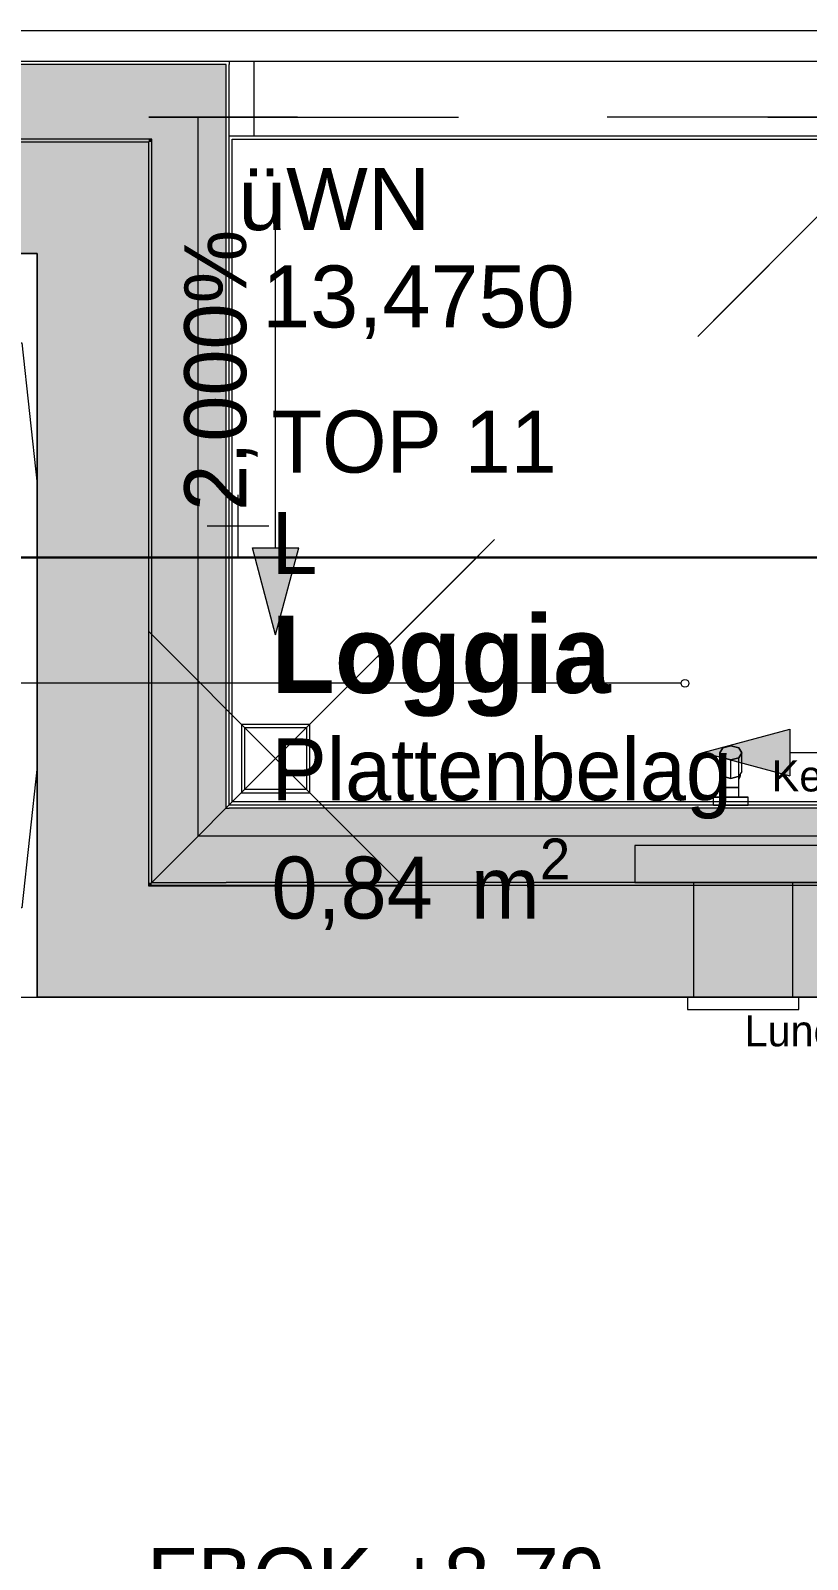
# Model space of a CAD drawing. Header units: metres. Extents: x -4 to 206, y -18 to 45.
# Drawn here: x 12.769 to 14.024, y -1.618 to 0.85 of the extents above; entities that cross this region are included whole.
import ezdxf

# ---------------------------------------------------------------- set-up
doc = ezdxf.new("R2010")
doc.units = ezdxf.units.M
doc.header["$MEASUREMENT"] = 0
doc.set_wipeout_variables(frame=1)
for name, pattern in [('Achse', [0.004, 0.002, -0.001, 0, -0.001]), ('Punkt 1_1', [0.075, 0.025, -0.05]), ('UNSICHTBAR', [0.4, 0, -0.4]), ('Untersicht', [0.001, 0.0005, -0.0005]), ('Wipeout_Contour', [1, 0, -1])]:
    doc.linetypes.add(name, pattern=pattern)
for name, color, linetype in [('3._3.Stock PP STG1_1_000 Achsraster', 7, 'Continuous'), ('3._3.Stock PP STG1_1_110 Wand Aussen', 7, 'Continuous'), ('3._3.Stock PP STG1_1_140 Geländer transparent', 7, 'Continuous'), ('3._3.Stock PP STG1_1_165 Fassadengestaltung Bänder', 7, 'Continuous'), ('3._3.Stock PP STG1_1_210 Decke', 7, 'Continuous'), ('3._3.Stock PP STG1_1_220 Bodenaufbau', 7, 'Continuous'), ('3._3.Stock PP STG1_1_221 Bodenaufbau - Abdichtung', 7, 'Continuous'), ('3._3.Stock PP STG1_1_221 Bodenaufbau - Terrassenbelag', 7, 'Continuous'), ('3._3.Stock PP STG1_1_510 Möblierung', 7, 'Continuous'), ('3._3.Stock PP STG1_1_520 Fixeinbauten', 7, 'Continuous'), ('3._3.Stock PP STG1_1_611 Entwässerung', 7, 'Continuous'), ('3._3.Stock PP STG1_1_810 Raum', 7, 'Continuous'), ('3._3.Stock PP STG1_1_815 Raumbegrenzung', 7, 'Continuous'), ('3._3.Stock PP STG1_1_910 Allgemein Lageplan Höhen', 7, 'Continuous'), ('3._3.Stock PP STG1_1_915 Allgemein Beschriftung.x', 7, 'Continuous'), ('3._3.Stock PP STG1_1_945 Einreichplan Beschriftung', 7, 'Continuous'), ('3._3.Stock PP STG1_1_950 Polierplan Bemaßung', 7, 'Continuous'), ('3._3.Stock PP STG1_1_Neubau_840 Baulinien', 7, 'Continuous')]:
    doc.layers.add(name, color=color, linetype=linetype)
doc.styles.add('ERSTELLTER_STIL_1', font='arial.ttf')
doc.styles.add('ERSTELLTER_STIL_2', font='')
doc.styles.add('ERSTELLTER_STIL_6', font='')
doc.styles.get('ERSTELLTER_STIL_2').set_extended_font_data('Eurostile')
doc.styles.get('ERSTELLTER_STIL_6').set_extended_font_data('Eurostile', bold=True)
doc.linetypes.add('Grenze Grundstück', pattern='A,0,[1,415_260415_PP_VA_1_6 3 St1.Shx,S=0.00031746,R=0,X=0,Y=0],-0.04,0', length=0.04)

msp = doc.modelspace()

# ---------------------------------------------------------------- hatches: boundary and pattern name
at = {"layer": '3._3.Stock PP STG1_1_110 Wand Aussen', "linetype": 'Continuous', "lineweight": 13, "true_color": 0xff6400}
for points in [[(12.165, 0.795), (12.165, 0.675), (12.965, 0.675), (12.965, 0.795)], [(12.965, 0.675), (13.085, 0.675), (13.085, 0.795)], [(12.965, 0.675), (13.085, 0.795), (12.965, 0.795)], [(12.965, 0.675), (12.965, -0.405), (13.085, -0.405), (13.085, 0.675)], [(13.085, -0.405), (12.965, -0.525), (13.085, -0.525)], [(13.085, -0.405), (12.965, -0.405), (12.965, -0.525)], [(13.085, -0.525), (14.17, -0.525), (14.17, -0.405), (13.085, -0.405)]]:
    msp.add_hatch(color=30, dxfattribs=at).paths.add_polyline_path(points)
at = {"layer": '3._3.Stock PP STG1_1_110 Wand Aussen', "linetype": 'Continuous', "lineweight": 0, "true_color": 0x373737}
for points in [[(12.165, 0.67), (12.96, 0.67), (12.96, 0.675), (12.165, 0.675)], [(12.96, 0.67), (12.965, 0.67), (12.965, 0.675)], [(12.96, 0.67), (12.965, 0.675), (12.96, 0.675)], [(12.96, 0.67), (12.96, -0.525), (12.965, -0.525), (12.965, 0.67)], [(12.965, -0.525), (12.96, -0.53), (12.965, -0.53)], [(12.965, -0.525), (12.96, -0.525), (12.96, -0.53)], [(12.965, -0.525), (12.965, -0.53), (14.17, -0.53), (14.17, -0.525)]]:
    msp.add_hatch(color=250, dxfattribs=at).paths.add_polyline_path(points)
at = {"layer": '3._3.Stock PP STG1_1_110 Wand Aussen', "linetype": 'Continuous', "lineweight": 13, "true_color": 0x3f7f02}
for points in [[(12.235, 0.58), (12.235, 0.49), (12.78, 0.49), (12.78, 0.67), (12.235, 0.67)], [(12.78, 0.49), (12.96, 0.49), (12.96, 0.67)], [(12.78, 0.49), (12.96, 0.67), (12.78, 0.67)], [(12.78, 0.49), (12.78, -0.53), (12.96, -0.53), (12.96, 0.49)], [(12.96, -0.53), (12.78, -0.71), (12.96, -0.71)], [(12.96, -0.53), (12.78, -0.53), (12.78, -0.71)], [(12.96, -0.53), (12.96, -0.71), (14.1, -0.71), (14.1, -0.62), (14.1, -0.53)]]:
    msp.add_hatch(color=76, dxfattribs=at).paths.add_polyline_path(points)
at = {"layer": '3._3.Stock PP STG1_1_950 Polierplan Bemaßung', "linetype": 'Continuous', "lineweight": 13, "true_color": 0x6c6cff}
for points in [[(13.165, -0.125), (13.2025, 0.015), (13.1275, 0.015)], [(13.8552, -0.3152), (13.9951, -0.3527), (13.9951, -0.2777)]]:
    msp.add_hatch(color=171, dxfattribs=at).paths.add_polyline_path(points)

# ---------------------------------------------------------------- linework, layer by layer
at = {"layer": '3._3.Stock PP STG1_1_000 Achsraster', "color": 5, "linetype": 'Achse', "lineweight": 0, "ltscale": 1000}
msp.add_line((-1.5, 0), (21, 0), dxfattribs=at)
at = {"layer": '3._3.Stock PP STG1_1_110 Wand Aussen', "color": 7, "linetype": 'Continuous', "lineweight": 13, "ltscale": 1000}
for p, q in [((12.965, 0.795), (12.165, 0.795)), ((13.085, 0.795), (12.965, 0.795)), ((13.085, 0.675), (13.085, 0.795)), ((13.085, 0.675), (13.085, 0.795)), ((12.96, 0.675), (12.165, 0.675)), ((12.965, 0.675), (12.96, 0.675)), ((12.965, 0.67), (12.965, 0.675)), ((12.965, 0.67), (12.965, 0.675)), ((12.965, -0.525), (12.965, 0.67)), ((13.085, -0.405), (13.085, 0.675)), ((13.085, -0.405), (13.09, -0.405)), ((13.085, -0.405), (13.09, -0.405)), ((14.17, -0.405), (13.09, -0.405)), ((12.965, -0.525), (13.085, -0.525)), ((12.965, -0.525), (13.085, -0.525)), ((14.17, -0.525), (13.085, -0.525))]:
    msp.add_line(p, q, dxfattribs=at)
at = {"layer": '3._3.Stock PP STG1_1_110 Wand Aussen', "color": 7, "linetype": 'Continuous', "lineweight": 18, "ltscale": 1000}
for p, q in [((12.78, 0.67), (12.235, 0.67)), ((12.96, 0.67), (12.78, 0.67)), ((12.96, 0.49), (12.96, 0.67)), ((12.96, 0.49), (12.96, 0.67)), ((12.96, -0.53), (12.96, 0.49)), ((12.96, -0.53), (12.965, -0.53)), ((12.96, -0.53), (12.965, -0.53)), ((14.1, -0.53), (12.965, -0.53))]:
    msp.add_line(p, q, dxfattribs=at)
at = {"layer": '3._3.Stock PP STG1_1_110 Wand Aussen', "color": 7, "linetype": 'Continuous', "lineweight": 13, "ltscale": 1000, "flags": 128}
for points in [[(13.09, 0.8), (12.165, 0.8)], [(13.09, 0.8), (13.09, 0.795)], [(13.09, -0.4), (13.09, 0.795)], [(14.17, -0.4), (13.09, -0.4)]]:
    msp.add_lwpolyline(points, dxfattribs=at)
at = {"layer": '3._3.Stock PP STG1_1_110 Wand Aussen', "color": 7, "linetype": 'Continuous', "lineweight": 18, "ltscale": 1000, "flags": 128}
for points in [[(12.235, 0.49), (12.78, 0.49)], [(12.78, 0.49), (12.78, -0.71)], [(12.78, -0.71), (12.96, -0.71)], [(12.96, -0.71), (14.1, -0.71)]]:
    msp.add_lwpolyline(points, dxfattribs=at)
at = {"layer": '3._3.Stock PP STG1_1_165 Fassadengestaltung Bänder', "color": 7, "linetype": 'Continuous', "lineweight": 13, "ltscale": 1000, "flags": 128}
msp.add_lwpolyline([(0, 0.0021), (0, 0.0648), (3.705, 0.85), (5.89, 0.85), (13.09, 0.85), (15.2147, 0.85), (18.985, 0.051), (18.985, 0), (18.935, 0), (18.935, 0.0074), (15.21, 0.8), (3.7103, 0.8)], close=True, dxfattribs=at)
at = {"layer": '3._3.Stock PP STG1_1_210 Decke', "color": 7, "linetype": 'Continuous', "lineweight": 13, "ltscale": 1000, "true_color": 0xf4f4f4, "flags": 128}
for points in [[(15.2005, 0.71), (15.89, 0.5633), (15.89, -0.05), (15.245, -0.05), (15.245, -0.45), (13.04, -0.45), (13.04, 0.71)], [(3.625, -0.13), (0.1305, -0.13), (0.1845, -14.87), (5.505, -14.87), (5.505, -15.84), (13.475, -15.84), (13.475, -14.87), (18.8055, -14.87), (18.8546, -0.13), (15.325, -0.13), (15.325, -0.53), (12.96, -0.53), (12.96, 0.67), (6.02, 0.67), (6.02, -0.53), (3.625, -0.53)], [(3.625, -0.13), (0.1305, -0.13), (0.1845, -14.87), (5.505, -14.87), (5.505, -15.84), (13.475, -15.84), (13.475, -14.87), (18.8055, -14.87), (18.8546, -0.13), (15.325, -0.13), (15.325, -0.53), (12.96, -0.53), (12.96, 0.67), (6.02, 0.67), (6.02, -0.53), (3.625, -0.53)], [(3.625, -0.13), (0.1305, -0.13), (0.1845, -14.87), (5.505, -14.87), (5.505, -15.84), (13.475, -15.84), (13.475, -14.87), (18.8055, -14.87), (18.8546, -0.13), (15.325, -0.13), (15.325, -0.53), (12.96, -0.53), (12.96, 0.67), (6.02, 0.67), (6.02, -0.53), (3.625, -0.53)]]:
    msp.add_lwpolyline(points, close=True, dxfattribs=at)
at = {"layer": '3._3.Stock PP STG1_1_220 Bodenaufbau', "color": 7, "linetype": 'Continuous', "lineweight": 13, "ltscale": 1000, "true_color": 0xf4f4f4, "flags": 128}
for points in [[(15.1974, 0.68), (15.86, 0.539), (15.86, 0), (15.195, 0), (15.195, -0.4), (13.09, -0.4), (13.09, 0.68)], [(3.445, -0.31), (0.3111, -0.31), (0.3639, -14.69), (5.685, -14.69), (5.685, -15.66), (13.295, -15.66), (13.295, -14.69), (18.6261, -14.69), (18.674, -0.31), (15.505, -0.31), (15.505, -0.71), (12.78, -0.71), (12.78, 0.49), (6.2, 0.49), (6.2, -0.71), (3.445, -0.71)]]:
    msp.add_lwpolyline(points, close=True, dxfattribs=at)
at = {"layer": '3._3.Stock PP STG1_1_221 Bodenaufbau - Abdichtung', "color": 171, "linetype": 'Untersicht', "lineweight": 13, "ltscale": 1000, "true_color": 0x6c6cff, "flags": 128}
for points in [[(12.96, -0.12), (12.96, 0.71)], [(12.9598, -0.1198), (12.9598, -0.5302)], [(13.165, -0.325), (12.96, -0.12)], [(12.96, -0.12), (13.165, -0.325)], [(12.96, -0.53), (12.96, -0.12)], [(12.96, -0.53), (13.165, -0.325)], [(13.165, -0.325), (12.96, -0.53)], [(13.37, -0.53), (13.165, -0.325)], [(13.165, -0.325), (13.37, -0.53)], [(12.9598, -0.5302), (13.3702, -0.5302)], [(13.37, -0.53), (12.96, -0.53)], [(15.89, -0.53), (13.37, -0.53)]]:
    msp.add_lwpolyline(points, dxfattribs=at)
at = {"layer": '3._3.Stock PP STG1_1_221 Bodenaufbau - Terrassenbelag', "color": 7, "linetype": 'Continuous', "lineweight": 18, "ltscale": 1000, "flags": 128}
for points in [[(13.095, -0.395), (13.095, 0.675)], [(14.175, -0.395), (13.095, -0.395)]]:
    msp.add_lwpolyline(points, dxfattribs=at)
at = {"layer": '3._3.Stock PP STG1_1_510 Möblierung', "color": 8, "linetype": 'Continuous', "lineweight": 13, "ltscale": 1000, "true_color": 0x7e7f7f, "flags": 128}
for points in [[(12.38, 0.49), (12.38, -0.71), (12.78, -0.71), (12.78, 0.49)], [(12.73, -0.5658), (12.73, 0.3458), (12.755, 0.3458), (12.78, 0.1179), (12.78, -0.3379), (12.755, -0.5658)]]:
    msp.add_lwpolyline(points, close=True, dxfattribs=at)
at = {"layer": '3._3.Stock PP STG1_1_520 Fixeinbauten', "color": 7, "linetype": 'Continuous', "lineweight": 13, "ltscale": 1000}
for p, q in [((13.8873, -0.3077), (13.882, -0.3158)), ((13.882, -0.3456), (13.882, -0.3158)), ((13.882, -0.3158), (13.8873, -0.3239)), ((13.9, -0.3044), (13.8873, -0.3077)), ((13.9127, -0.3077), (13.9, -0.3044)), ((13.918, -0.3158), (13.9127, -0.3077)), ((13.9127, -0.3239), (13.918, -0.3158)), ((13.918, -0.3456), (13.918, -0.3158)), ((13.8873, -0.3536), (13.8873, -0.3239)), ((13.8873, -0.3239), (13.9, -0.3272)), ((13.9, -0.3272), (13.9127, -0.3239)), ((13.9, -0.357), (13.9, -0.3272)), ((13.9127, -0.3536), (13.9127, -0.3239)), ((13.882, -0.3456), (13.887, -0.3532)), ((13.885, -0.3521), (13.885, -0.3502)), ((13.8855, -0.3547), (13.885, -0.3521)), ((13.8864, -0.3572), (13.8855, -0.3547)), ((13.887, -0.3583), (13.8864, -0.3572)), ((13.887, -0.3532), (13.887, -0.3539)), ((13.887, -0.3532), (13.8873, -0.3536)), ((13.887, -0.3714), (13.887, -0.3539)), ((13.8884, -0.3539), (13.887, -0.3539)), ((13.8873, -0.3536), (13.8884, -0.3539)), ((13.8884, -0.3539), (13.9, -0.357)), ((13.9, -0.357), (13.9116, -0.3539)), ((13.9116, -0.3539), (13.9127, -0.3536)), ((13.9116, -0.3539), (13.913, -0.3539)), ((13.918, -0.3456), (13.913, -0.3532)), ((13.913, -0.3532), (13.913, -0.3539)), ((13.913, -0.3539), (13.913, -0.3532)), ((13.913, -0.3714), (13.913, -0.3539)), ((13.9136, -0.3572), (13.913, -0.3583)), ((13.9145, -0.3547), (13.9136, -0.3572)), ((13.915, -0.3521), (13.9145, -0.3547)), ((13.915, -0.3502), (13.915, -0.3521)), ((13.872, -0.387), (13.928, -0.387)), ((13.872, -0.4), (13.872, -0.387)), ((13.913, -0.3714), (13.887, -0.3714)), ((13.887, -0.387), (13.887, -0.3714)), ((13.913, -0.387), (13.913, -0.3714)), ((13.928, -0.4), (13.928, -0.387)), ((13.872, -0.4), (13.928, -0.4))]:
    msp.add_line(p, q, dxfattribs=at)
at = {"layer": '3._3.Stock PP STG1_1_520 Fixeinbauten', "color": 7, "linetype": 'Continuous', "lineweight": 13, "ltscale": 1000, "flags": 128}
for points in [[(13.882, -0.3158), (13.8873, -0.3077)], [(13.882, -0.3456), (13.882, -0.3158)], [(13.8873, -0.3239), (13.882, -0.3158)], [(13.8873, -0.3077), (13.9, -0.3044)], [(13.9, -0.3044), (13.9127, -0.3077)], [(13.9127, -0.3077), (13.918, -0.3158)], [(13.918, -0.3158), (13.9127, -0.3239)], [(13.918, -0.3456), (13.918, -0.3158)], [(13.8873, -0.3536), (13.8873, -0.3239)], [(13.9, -0.3272), (13.8873, -0.3239)], [(13.9127, -0.3239), (13.9, -0.3272)], [(13.9, -0.357), (13.9, -0.3272)], [(13.9127, -0.3536), (13.9127, -0.3239)], [(13.882, -0.3456), (13.887, -0.3532), (13.887, -0.3539)], [(13.885, -0.3502), (13.885, -0.3521), (13.8855, -0.3547), (13.8864, -0.3572), (13.887, -0.3583)], [(13.887, -0.3714), (13.887, -0.3539)], [(13.8884, -0.3539), (13.887, -0.3539)], [(13.9, -0.357), (13.8884, -0.3539), (13.8873, -0.3536)], [(13.9127, -0.3536), (13.9116, -0.3539), (13.9, -0.357)], [(13.9116, -0.3539), (13.913, -0.3539)], [(13.918, -0.3456), (13.913, -0.3532), (13.913, -0.3539)], [(13.913, -0.3583), (13.9136, -0.3572), (13.9145, -0.3547), (13.915, -0.3521), (13.915, -0.3502)], [(13.913, -0.3714), (13.913, -0.3539)], [(13.928, -0.387), (13.9271, -0.387), (13.9255, -0.387), (13.923, -0.387), (13.9199, -0.387), (13.9161, -0.387), (13.9119, -0.387), (13.9073, -0.387), (13.9024, -0.387), (13.9, -0.387), (13.8976, -0.387), (13.8927, -0.387), (13.8881, -0.387), (13.8839, -0.387), (13.8801, -0.387), (13.877, -0.387), (13.8745, -0.387), (13.8729, -0.387), (13.872, -0.387)], [(13.872, -0.4), (13.872, -0.387)], [(13.887, -0.387), (13.887, -0.3714)], [(13.887, -0.3714), (13.913, -0.3714)], [(13.913, -0.387), (13.913, -0.3714)], [(13.928, -0.4), (13.928, -0.387)], [(13.928, -0.4), (13.9271, -0.4), (13.9255, -0.4), (13.923, -0.4), (13.9199, -0.4), (13.9161, -0.4), (13.9119, -0.4), (13.9073, -0.4), (13.9024, -0.4), (13.9, -0.4), (13.8976, -0.4), (13.8927, -0.4), (13.8881, -0.4), (13.8839, -0.4), (13.8801, -0.4), (13.877, -0.4), (13.8745, -0.4), (13.8729, -0.4), (13.872, -0.4)]]:
    msp.add_lwpolyline(points, dxfattribs=at)
at = {"layer": '3._3.Stock PP STG1_1_520 Fixeinbauten', "color": 8, "linetype": 'Untersicht', "lineweight": 0, "ltscale": 1000, "flags": 128}
for points in [[(14.095, -0.465), (13.745, -0.465)], [(13.745, -0.465), (13.745, -0.525)], [(13.745, -0.525), (14.095, -0.525)], [(13.84, -0.71), (13.84, -0.525)], [(14, -0.71), (14, -0.525)], [(14.01, -0.71), (13.83, -0.71)], [(13.83, -0.71), (13.83, -0.73)], [(14.01, -0.73), (14.01, -0.71)], [(13.83, -0.73), (14.01, -0.73)]]:
    msp.add_lwpolyline(points, dxfattribs=at)
at = {"layer": '3._3.Stock PP STG1_1_611 Entwässerung', "color": 171, "linetype": 'Continuous', "lineweight": 13, "ltscale": 1000, "true_color": 0x6c6cff, "flags": 128}
for points in [[(13.11, -0.38), (13.22, -0.38), (13.22, -0.27), (13.11, -0.27)], [(13.115, -0.275), (13.215, -0.275), (13.215, -0.375), (13.115, -0.375)]]:
    msp.add_lwpolyline(points, close=True, dxfattribs=at)
at = {"layer": '3._3.Stock PP STG1_1_815 Raumbegrenzung', "color": 8, "linetype": 'UNSICHTBAR', "lineweight": 13, "ltscale": 1000, "flags": 128}
msp.add_lwpolyline([(15.6204, 0.59), (13.09, 0.59)], dxfattribs=at)
at = {"layer": '3._3.Stock PP STG1_1_815 Raumbegrenzung', "color": 8, "linetype": 'Punkt 1_1', "lineweight": 13, "ltscale": 1000, "flags": 128}
msp.add_lwpolyline([(13.09, 0), (15.195, 0)], dxfattribs=at)
at = {"layer": '3._3.Stock PP STG1_1_910 Allgemein Lageplan Höhen', "color": 7, "linetype": 'Continuous', "lineweight": 13, "ltscale": 1000}
for p, q in [((13.1042, 0.0009), (13.1042, 0.1009)), ((13.0542, 0.0509), (13.1542, 0.0509))]:
    msp.add_line(p, q, dxfattribs=at)
at = {"layer": '3._3.Stock PP STG1_1_945 Einreichplan Beschriftung', "color": 7, "linetype": 'Continuous', "lineweight": 13, "ltscale": 1000}
msp.add_line((13.8197, -0.2035), (11.6385, -0.2035), dxfattribs=at)
msp.add_circle((13.8259, -0.2035), 0.00625, dxfattribs=at)
at = {"layer": '3._3.Stock PP STG1_1_950 Polierplan Bemaßung', "color": 171, "linetype": 'Continuous', "lineweight": 13, "ltscale": 1000, "true_color": 0x6c6cff}
for p, q in [((13.165, 0.075), (13.165, 0.5913)), ((13.165, 0.015), (13.165, 0.075)), ((13.1275, 0.015), (13.2025, 0.015)), ((13.165, -0.125), (13.1275, 0.015)), ((13.165, -0.125), (13.2025, 0.015)), ((13.8552, -0.3152), (13.9951, -0.2777)), ((13.9951, -0.2777), (13.9951, -0.3527)), ((13.8552, -0.3152), (13.9951, -0.3527)), ((13.9951, -0.3152), (14.0552, -0.3152))]:
    msp.add_line(p, q, dxfattribs=at)
at = {"layer": '3._3.Stock PP STG1_1_Neubau_840 Baulinien', "color": 1, "linetype": 'Continuous', "lineweight": 25, "ltscale": 1000, "true_color": 0xfb0106, "flags": 128}
msp.add_lwpolyline([(-3.7725, 0.0214), (0, 0), (18.985, 0), (23.9775, -0.0042)], dxfattribs=at)
at = {"layer": '3._3.Stock PP STG1_1_Neubau_840 Baulinien', "color": 76, "linetype": 'Grenze Grundstück', "lineweight": 13, "ltscale": 1000, "true_color": 0x3f7f02, "flags": 128}
msp.add_lwpolyline([(0.0591, -18), (0.0564, -12.2031), (0, -0.0002), (18.985, -0.0012), (18.958, -11.4452), (18.914, -18)], dxfattribs=at)

# ---------------------------------------------------------------- texts
at = {"layer": '3._3.Stock PP STG1_1_810 Raum', "color": 7, "linetype": 'Continuous', "lineweight": 13, "attachment_point": 1}
for s, insert, char_height, style in [('\\A1;{\\pql;\\pt0;\\fEurostile|b0|i0|c0|p0;\\W1.000000;TOP 11}', (13.1583, 0.2366), 0.1, 'ERSTELLTER_STIL_2'), ('\\A1;{\\pql;\\pt0;\\fEurostile|b0|i0|c0|p0;\\W1.000000;L}', (13.1583, 0.0731), 0.1, 'ERSTELLTER_STIL_2'), ('\\A1;{\\pql;\\pt0;\\fEurostile|b1|i0|c0|p0;\\W1.000000;Loggia}', (13.1583, -0.0941), 0.125, 'ERSTELLTER_STIL_6'), ('\\A1;{\\pql;\\pt0;\\fEurostile|b0|i0|c0|p0;\\W1.000000;Plattenbelag}', (13.1583, -0.2925), 0.1, 'ERSTELLTER_STIL_2'), ('\\A1;{\\pql;\\pt0,0.05;\\fEurostile|b0|i0|c0|p0;\\W1.000000;0,84\\fEurostile|b0|i0|c0|p0;\\W1.000000;\\A1{\\H.66x;\\S^  ;}\\fEurostile|b0|i0|c0|p0;\\W1.000000; m\\fEurostile|b0|i0|c0|p0;\\W1.000000;\\A1{\\H.66x;\\S2^  ;}}', (13.1583, -0.454), 0.1, 'ERSTELLTER_STIL_2')]:
    msp.add_mtext(s, dxfattribs=dict(at, insert=insert, char_height=char_height, style=style))
at = {"layer": '3._3.Stock PP STG1_1_910 Allgemein Lageplan Höhen', "color": 7, "linetype": 'Continuous', "lineweight": 13, "char_height": 0.1, "attachment_point": 1, "style": 'ERSTELLTER_STIL_1'}
for s, insert in [('\\A1;{\\pql;\\fArial|b0|i0|c0|p0;\\W1.000000;üWN}', (13.1042, 0.628)), ('\\A1;{\\pql;\\fArial|b0|i0|c0|p0;\\W1.000000; 13,4750}', (13.1042, 0.4709))]:
    msp.add_mtext(s, dxfattribs=dict(at, insert=insert))
at = {"layer": '3._3.Stock PP STG1_1_915 Allgemein Beschriftung.x', "color": 250, "linetype": 'Continuous', "lineweight": 13, "true_color": 0x3f3f3f, "char_height": 0.05, "style": 'ERSTELLTER_STIL_2'}
for s, insert, attachment_point in [('\\A1;{\\pqc;\\fEurostile|b0|i0|c0|p0;\\W1.000000;Kemper}', (14.0831, -0.3931), 8), ('\\A1;{\\pqc;\\fEurostile|b0|i0|c0|p0;\\W1.000000;Lunos}', (14.0132, -0.7394), 2)]:
    msp.add_mtext(s, dxfattribs=dict(at, insert=insert, attachment_point=attachment_point))
at = {"layer": '3._3.Stock PP STG1_1_950 Polierplan Bemaßung', "color": 171, "linetype": 'Continuous', "lineweight": 13, "true_color": 0x6c6cff, "insert": (13.136, 0.075), "char_height": 0.1, "attachment_point": 7, "rotation": 90, "style": 'ERSTELLTER_STIL_2'}
msp.add_mtext('\\A1;{\\pql;\\fEurostile|b0|i0|c0|p0;\\W1.000000;2,000\\fEurostile|b0|i0|c0|p0;\\W1.000000;%}', dxfattribs=at)
at = {"layer": '3._3.Stock PP STG1_1_950 Polierplan Bemaßung', "color": 7, "linetype": 'Continuous', "lineweight": 13, "insert": (12.957, -1.7175), "char_height": 0.1, "width": 0.791456, "attachment_point": 7, "style": 'ERSTELLTER_STIL_2'}
msp.add_mtext('\\A1;{\\pql;\\fEurostile|b0|i0|c0|p0;\\W1.000000;FBOK +8,79}', dxfattribs=at)

# ---------------------------------------------------------------- next in the draw order: wipeouts: each hides what was drawn before it
at = {"color": 254, "linetype": 'Wipeout_Contour', "lineweight": 0, "ltscale": 56.470314}
msp.add_wipeout([(14.6334, 0.8), (13.13, 0.8), (13.13, 0.68), (15.1974, 0.68)], dxfattribs=at).dxf.layer = '3._3.Stock PP STG1_1_140 Geländer transparent'

# ---------------------------------------------------------------- next in the draw order: linework, layer by layer
at = {"layer": '3._3.Stock PP STG1_1_140 Geländer transparent', "color": 7, "linetype": 'Continuous', "lineweight": 13, "ltscale": 1000}
msp.add_line((13.09, 0.68), (13.13, 0.68), dxfattribs=at)
at = {"layer": '3._3.Stock PP STG1_1_140 Geländer transparent', "color": 7, "linetype": 'Continuous', "lineweight": 18, "ltscale": 1000, "flags": 128}
for points in [[(15.21, 0.8), (13.13, 0.8)], [(13.13, 0.8), (13.13, 0.68)], [(13.13, 0.68), (15.1974, 0.68)]]:
    msp.add_lwpolyline(points, dxfattribs=at)
at = {"layer": '3._3.Stock PP STG1_1_221 Bodenaufbau - Abdichtung', "color": 171, "linetype": 'Untersicht', "lineweight": 13, "ltscale": 1000, "true_color": 0x6c6cff, "flags": 128}
for points in [[(14.2002, 0.7102), (12.96, 0.7102)], [(12.96, 0.71), (14.2, 0.71)], [(13.165, -0.325), (14.2, 0.71)], [(14.2, 0.71), (13.165, -0.325)]]:
    msp.add_lwpolyline(points, dxfattribs=at)
at = {"layer": '3._3.Stock PP STG1_1_221 Bodenaufbau - Terrassenbelag', "color": 7, "linetype": 'Continuous', "lineweight": 18, "ltscale": 1000, "flags": 128}
msp.add_lwpolyline([(13.095, 0.675), (15.1969, 0.675), (15.855, 0.535)], dxfattribs=at)

doc.saveas('drawing.dxf')
